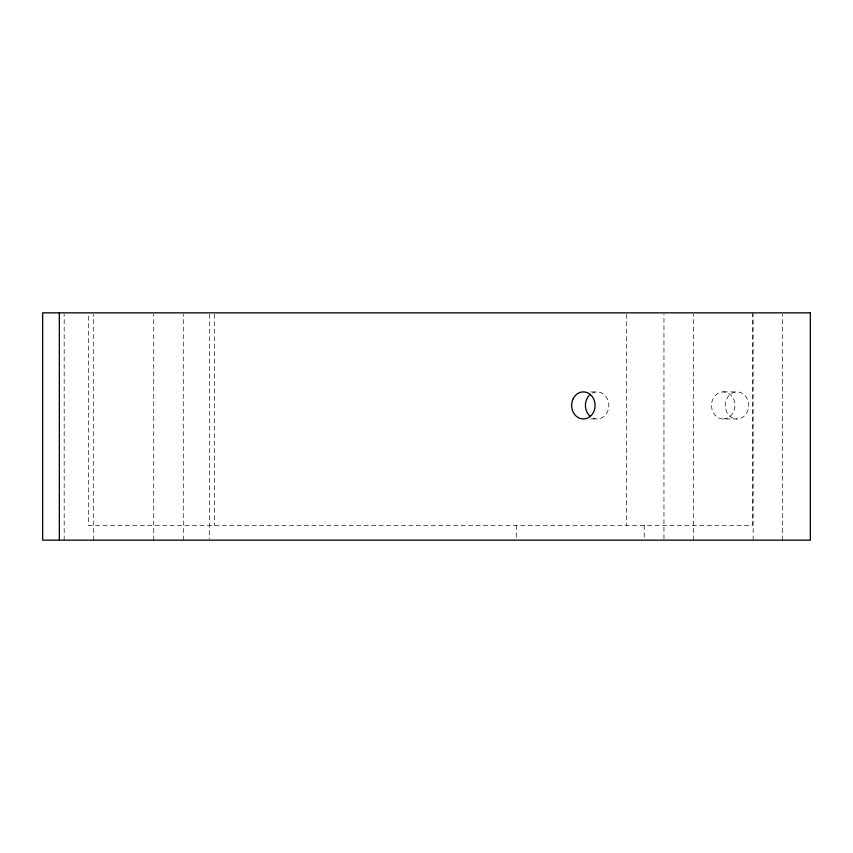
<?xml version="1.0" encoding="UTF-8"?>
<svg xmlns="http://www.w3.org/2000/svg" width="853" height="853" viewBox="0 0 853 853"><rect width="100%" height="100%" fill="white"/><g stroke="black" fill="none" stroke-linecap="round" stroke-linejoin="round"><path stroke-width="0.64" stroke-dasharray="4.26 3.2" d="M64.178 540.152L64.178 314.181M93.702 540.152L93.702 314.181M153.743 540.152L153.743 314.181M183.278 540.152L183.278 314.181M663.954 538.819L663.954 314.181M693.478 540.152L693.478 314.181M753.146 540.152L753.146 314.181M782.681 540.152L782.681 314.181M590.873 391.9L597.132 391.9M723.237 391.9L736.992 391.9M590.873 418.962L597.132 418.962M723.237 418.962A13.531 11.718 90 0 0 733.388 398.66A13.531 11.718 90 0 0 713.087 398.66A13.531 11.718 90 0 0 723.237 418.962L736.992 418.962A13.531 11.718 90 0 0 747.143 398.66A13.531 11.718 90 0 0 726.841 398.66A13.531 11.718 90 0 0 736.992 418.962M752.538 312.848L752.538 525.384L88.36 525.384L88.36 312.848M644.218 525.384L644.218 538.915M626.422 314.181L626.422 525.384M516.278 525.384L516.278 538.915M214.466 314.181L214.466 525.384M209.401 314.181L209.401 538.819M592.174 393.169A13.531 11.718 90 0 1 608.839 406.017A13.531 11.718 90 0 1 591.268 417.149"/><path stroke-width="1.28" d="M59.337 312.848L59.337 540.152M590.415 416.52A13.531 11.718 90 0 1 590.415 394.342M810.35 312.848L42.65 312.848L42.65 540.152L810.35 540.152L810.35 312.848M573.216 398.66A13.531 11.718 90 0 0 583.367 418.962A13.531 11.718 90 0 0 593.517 398.66A13.531 11.718 90 0 0 573.216 398.66"/></g></svg>
